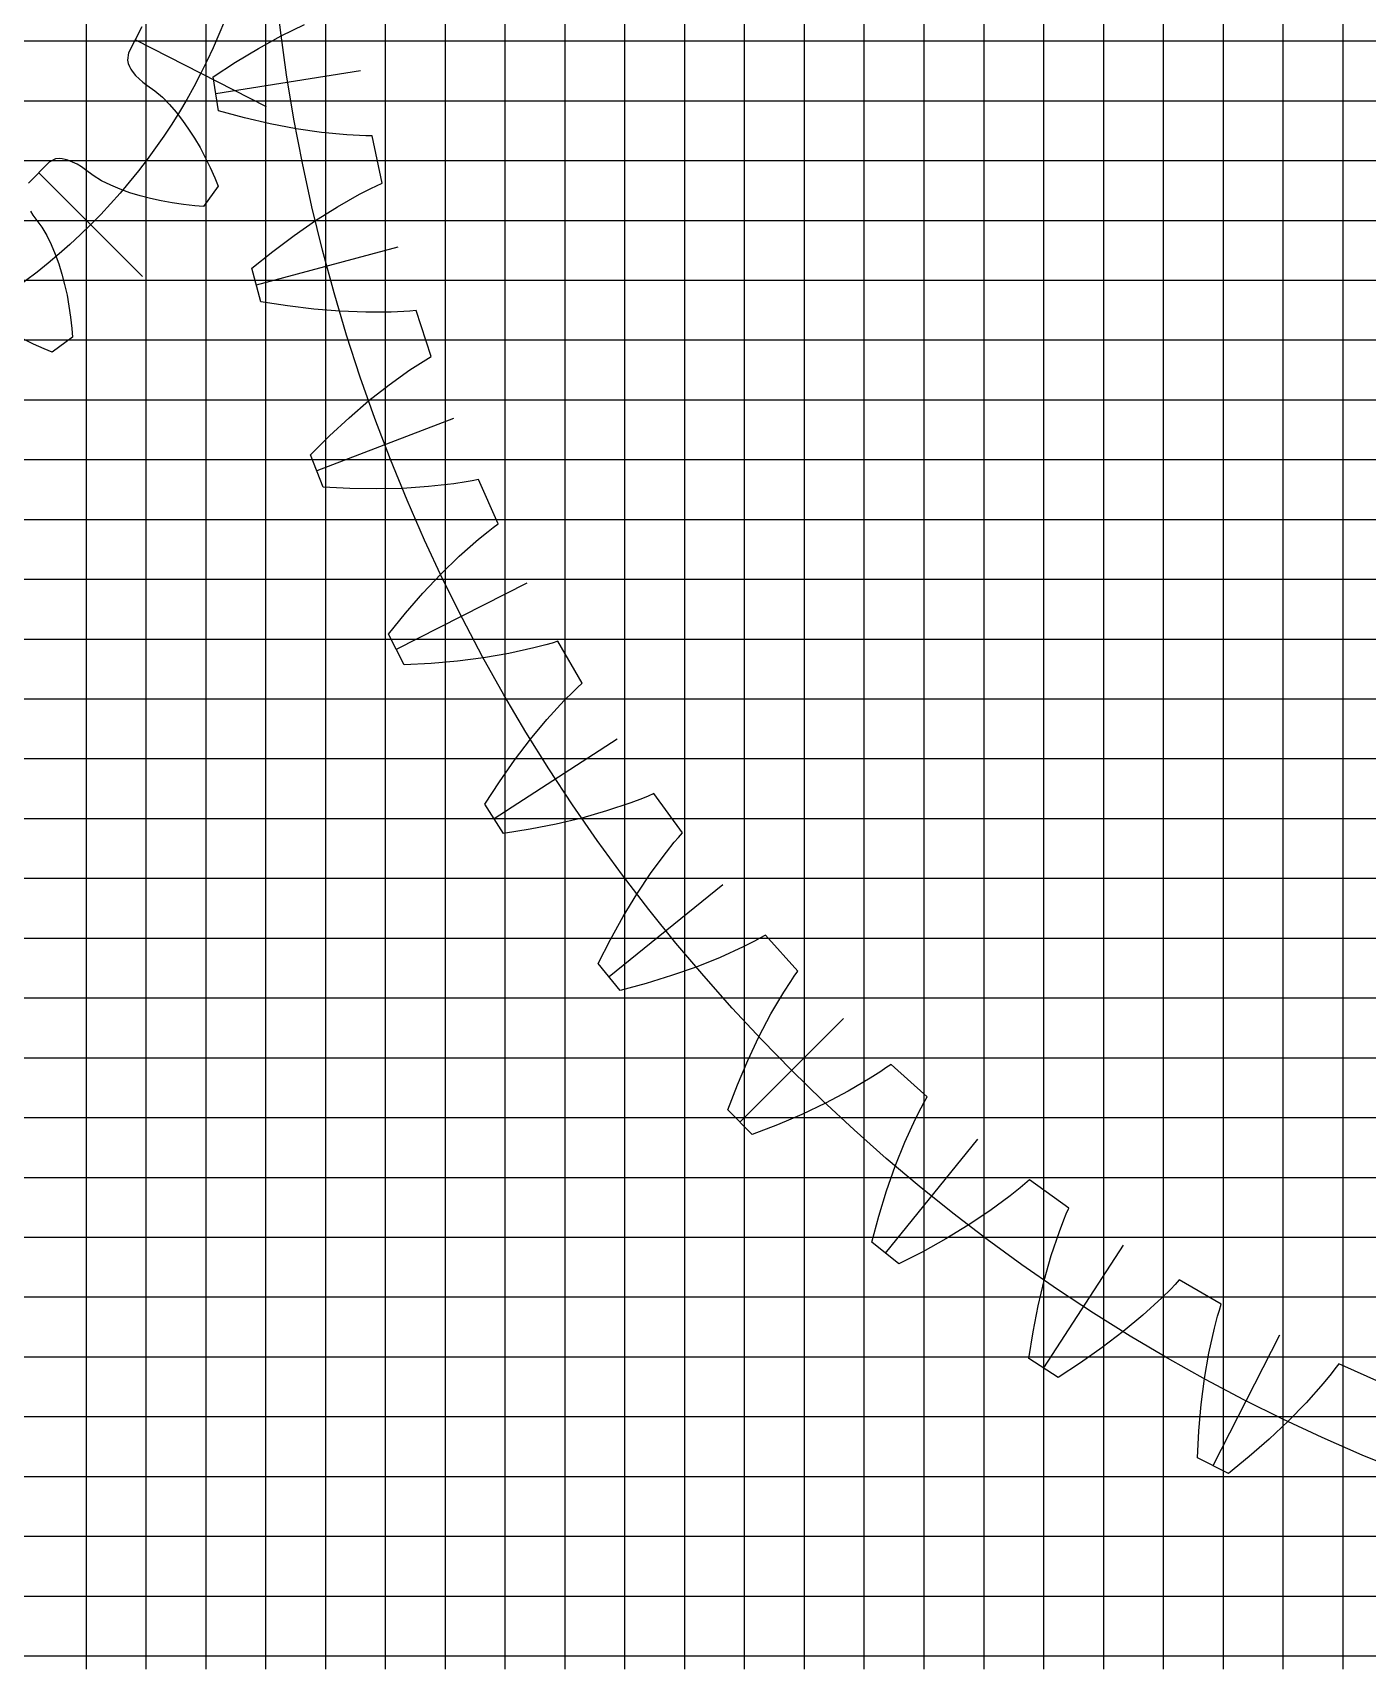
# Model space of a CAD drawing. Extents: x 0 to 82.4, y -0.2 to 62.4.
# Drawn here: x 17.33 to 39.63, y 0 to 27.36 of the extents above; entities that cross this region are included whole.
import ezdxf

# ---------------------------------------------------------------- set-up
doc = ezdxf.new("R2010")
doc.units = 0

msp = doc.modelspace()

# ---------------------------------------------------------------- linework, layer by layer
at = {"layer": 'a'}
for points in [[(19.15163, 27.46069), (18.92943, 27.02461), (18.90939, 26.90411), (18.92309, 26.8454), (18.94278, 26.79755), (18.96574, 26.7556), (18.99092, 26.7176), (19.04592, 26.64978), (19.10539, 26.58977), (19.1682, 26.53551), (19.2337, 26.48585), (19.36851, 26.39298), (19.49385, 26.28425), (19.61191, 26.16359), (19.7241, 26.03368), (19.83103, 25.89579), (19.93302, 25.75072), (20.03023, 25.59902), (20.12277, 25.44112), (20.21068, 25.27737), (20.29397, 25.10805), (20.37262, 24.93341), (20.42856, 24.79907), (20.18032, 24.45741), (20.03528, 24.46909), (19.84488, 24.48993), (19.65811, 24.51682), (19.47521, 24.54983), (19.29644, 24.58904), (19.12213, 24.63462), (18.95264, 24.68679), (18.78845, 24.74587), (18.63023, 24.81243), (18.479, 24.88742), (18.33686, 24.97302), (18.20688, 25.07254), (18.1394, 25.11949), (18.06839, 25.16246), (17.99293, 25.20047), (17.91144, 25.23182), (17.86752, 25.24403), (17.82053, 25.25291), (17.76893, 25.25684), (17.70886, 25.25173), (17.60046, 25.19543), (17.25438, 24.84936)], [(39.89185, 4.77556), (39.15251, 5.10474), (39.08988, 5.02124), (39.02563, 4.93852), (38.89266, 4.77522), (38.61065, 4.45647), (38.30957, 4.14735), (37.99134, 3.84722), (37.65727, 3.55575), (37.30836, 3.27272), (36.79106, 3.5363), (36.81494, 3.98493), (36.85439, 4.42653), (36.91014, 4.86039), (36.98326, 5.28567), (37.07537, 5.70117), (37.12933, 5.90473), (37.15849, 6.00534), (37.18922, 6.10508), (36.48834, 6.50974), (36.41733, 6.43325), (36.34478, 6.35769), (36.19547, 6.20918), (35.88169, 5.92166), (35.54995, 5.6457), (35.20209, 5.38049), (34.83938, 5.12553), (34.4628, 4.88052), (33.97588, 5.19673), (34.04653, 5.64041), (34.13192, 6.07546), (34.23272, 6.50112), (34.34989, 6.91642), (34.48493, 7.32002), (34.55987, 7.51683), (34.59939, 7.61383), (34.64038, 7.70982), (33.98563, 8.18552), (33.90701, 8.11687), (33.82696, 8.04931), (33.66295, 7.91722), (33.32083, 7.66408), (32.96206, 7.42431), (32.58838, 7.1969), (32.20101, 6.98126), (31.80088, 6.77696), (31.34969, 7.14233), (31.46633, 7.57619), (31.59673, 7.99993), (31.74147, 8.41273), (31.90141, 8.81351), (32.07789, 9.20078), (32.17299, 9.38867), (32.22243, 9.48102), (32.27323, 9.57219), (31.6718, 10.11373), (31.58643, 10.05367), (31.49976, 9.99485), (31.32284, 9.88063), (30.95613, 9.66463), (30.57427, 9.46368), (30.17887, 9.27658), (29.77108, 9.1026), (29.35178, 8.94125), (28.94125, 9.35178), (29.1026, 9.77108), (29.27658, 10.17887), (29.46368, 10.57427), (29.66463, 10.95613), (29.88063, 11.32284), (29.99485, 11.49976), (30.05367, 11.58643), (30.11373, 11.6718), (29.57219, 12.27323), (29.48102, 12.22243), (29.38867, 12.17299), (29.20078, 12.07789), (28.81351, 11.90141), (28.41273, 11.74147), (27.99993, 11.59673), (27.57619, 11.46633), (27.14233, 11.34969), (26.77696, 11.80088), (26.98126, 12.20101), (27.1969, 12.58838), (27.42431, 12.96206), (27.66408, 13.32083), (27.91722, 13.66295), (28.04931, 13.82696), (28.11687, 13.90701), (28.18552, 13.98563), (27.70982, 14.64038), (27.61383, 14.59939), (27.51683, 14.55987), (27.32002, 14.48493), (26.91642, 14.34989), (26.50112, 14.23272), (26.07546, 14.13192), (25.64041, 14.04653), (25.19673, 13.97588), (24.88052, 14.4628), (25.12553, 14.83938), (25.38049, 15.20209), (25.6457, 15.54995), (25.92166, 15.88169), (26.20918, 16.19547), (26.35769, 16.34478), (26.43325, 16.41733), (26.50974, 16.48834), (26.10508, 17.18922), (26.00534, 17.15849), (25.90473, 17.12933), (25.70117, 17.07537), (25.28567, 16.98326), (24.86039, 16.91014), (24.42653, 16.85439), (23.98493, 16.81494), (23.5363, 16.79106), (23.27272, 17.30836), (23.55575, 17.65727), (23.84722, 17.99134), (24.14735, 18.30957), (24.45647, 18.61065), (24.77522, 18.89266), (24.93852, 19.02563), (25.02124, 19.08988), (25.10474, 19.15251), (24.77556, 19.89185), (24.67315, 19.87171), (24.57005, 19.85322), (24.36196, 19.82084), (23.93911, 19.77267), (23.50852, 19.7444), (23.0712, 19.73431), (22.62791, 19.74124), (22.17924, 19.76438), (21.97117, 20.30639), (22.28912, 20.62381), (22.61392, 20.92558), (22.94566, 21.2107), (23.28456, 21.47781), (23.63104, 21.72496), (23.80735, 21.84013), (23.89634, 21.89538), (23.98592, 21.94895), (23.73583, 22.71864), (23.63187, 22.70932), (23.5274, 22.70171), (23.31707, 22.69126), (22.8915, 22.68755), (22.46031, 22.70445), (22.02434, 22.74012), (21.58419, 22.79334), (21.1404, 22.86326), (20.99013, 23.42405), (21.33952, 23.7065), (21.69408, 23.97267), (22.05381, 24.22155), (22.41878, 24.45177), (22.78919, 24.66135), (22.97657, 24.75746), (23.07084, 24.8031), (23.16553, 24.84701), (22.99727, 25.63863), (22.89291, 25.64023), (22.78822, 25.64358), (22.57794, 25.65517), (22.15431, 25.69597), (21.72726, 25.75784), (21.2974, 25.83889), (20.86523, 25.93783), (20.43117, 26.05375), (20.34035, 26.62718), (20.71734, 26.87156), (21.09779, 27.09921), (21.48156, 27.30912), (21.86859, 27.49994)], [(17.28735, 24.38142), (17.33032, 24.31041), (17.37728, 24.24294), (17.47679, 24.11296), (17.5624, 23.97082), (17.63739, 23.81959), (17.70394, 23.66136), (17.76303, 23.49718), (17.81519, 23.32769), (17.86077, 23.15337), (17.89999, 22.97461), (17.93299, 22.7917), (17.95988, 22.60493), (17.98072, 22.41454), (17.99241, 22.26949), (17.65074, 22.02126), (17.51641, 22.07719), (17.34177, 22.15585), (17.17245, 22.23914)]]:
    msp.add_lwpolyline(points, dxfattribs=at)
at = {"layer": 'b'}
for p, q in [((18.22491, 0), (18.22491, 62.44981)), ((19.22491, 0), (19.22491, 62.44981)), ((20.22491, 0), (20.22491, 62.44981)), ((21.22491, 0), (21.22491, 62.44981)), ((22.22491, 0), (22.22491, 62.44981)), ((23.22491, 0), (23.22491, 62.44981)), ((24.22491, 0), (24.22491, 62.44981)), ((25.22491, 0), (25.22491, 62.44981)), ((26.22491, 0), (26.22491, 62.44981)), ((27.22491, 0), (27.22491, 62.44981)), ((28.22491, 0), (28.22491, 62.44981)), ((29.22491, 0), (29.22491, 62.44981)), ((30.22491, 0), (30.22491, 62.44981)), ((31.22491, 0), (31.22491, 62.44981)), ((32.22491, 0), (32.22491, 62.44981)), ((33.22491, 0), (33.22491, 62.44981)), ((34.22491, 0), (34.22491, 62.44981)), ((35.22491, 0), (35.22491, 62.44981)), ((36.22491, 0), (36.22491, 62.44981)), ((37.22491, 0), (37.22491, 62.44981)), ((38.22491, 0), (38.22491, 62.44981)), ((39.22491, 0), (39.22491, 62.44981)), ((0, 27.22491), (82.44981, 27.22491)), ((0, 26.22491), (82.44981, 26.22491)), ((0, 25.22491), (82.44981, 25.22491)), ((0, 24.22491), (82.44981, 24.22491)), ((0, 23.22491), (82.44981, 23.22491)), ((0, 22.22491), (82.44981, 22.22491)), ((0, 21.22491), (82.44981, 21.22491)), ((0, 20.22491), (82.44981, 20.22491)), ((0, 19.22491), (82.44981, 19.22491)), ((0, 18.22491), (82.44981, 18.22491)), ((0, 17.22491), (82.44981, 17.22491)), ((0, 16.22491), (82.44981, 16.22491)), ((0, 15.22491), (82.44981, 15.22491)), ((0, 14.22491), (82.44981, 14.22491)), ((0, 13.22491), (82.44981, 13.22491)), ((0, 12.22491), (82.44981, 12.22491)), ((0, 11.22491), (82.44981, 11.22491)), ((0, 10.22491), (82.44981, 10.22491)), ((0, 9.22491), (82.44981, 9.22491)), ((0, 8.22491), (82.44981, 8.22491)), ((0, 7.22491), (82.44981, 7.22491)), ((0, 6.22491), (82.44981, 6.22491)), ((0, 5.22491), (82.44981, 5.22491)), ((0, 4.22491), (82.44981, 4.22491)), ((0, 3.22491), (82.44981, 3.22491)), ((0, 2.22491), (82.44981, 2.22491)), ((0, 1.22491), (82.44981, 1.22491)), ((0, 0.22491), (82.44981, 0.22491))]:
    msp.add_line(p, q, dxfattribs=at)
at = {"layer": 'c'}
for p, q in [((19.04357, 27.2411), (21.22637, 26.12891)), ((22.80408, 26.72349), (20.38443, 26.34026)), ((17.42983, 25.01998), (19.16211, 23.2877)), ((23.4303, 23.77736), (21.06396, 23.14331)), ((24.36104, 20.91284), (22.07395, 20.0349)), ((25.58611, 18.16129), (23.40331, 17.0491)), ((27.09208, 15.55287), (25.0375, 14.2186)), ((28.86246, 13.11615), (26.9586, 11.57444)), ((30.87784, 10.87784), (29.14556, 9.14556)), ((33.11615, 8.86246), (31.57444, 6.9586)), ((35.55287, 7.09208), (34.2186, 5.0375)), ((38.16129, 5.58611), (37.0491, 3.40331))]:
    msp.add_line(p, q, dxfattribs=at)
for centre, radius in [((51.22491, 31.22491), 30), ((11.22491, 31.22491), 10)]:
    msp.add_circle(centre, radius, dxfattribs=at)

doc.saveas('drawing.dxf')
